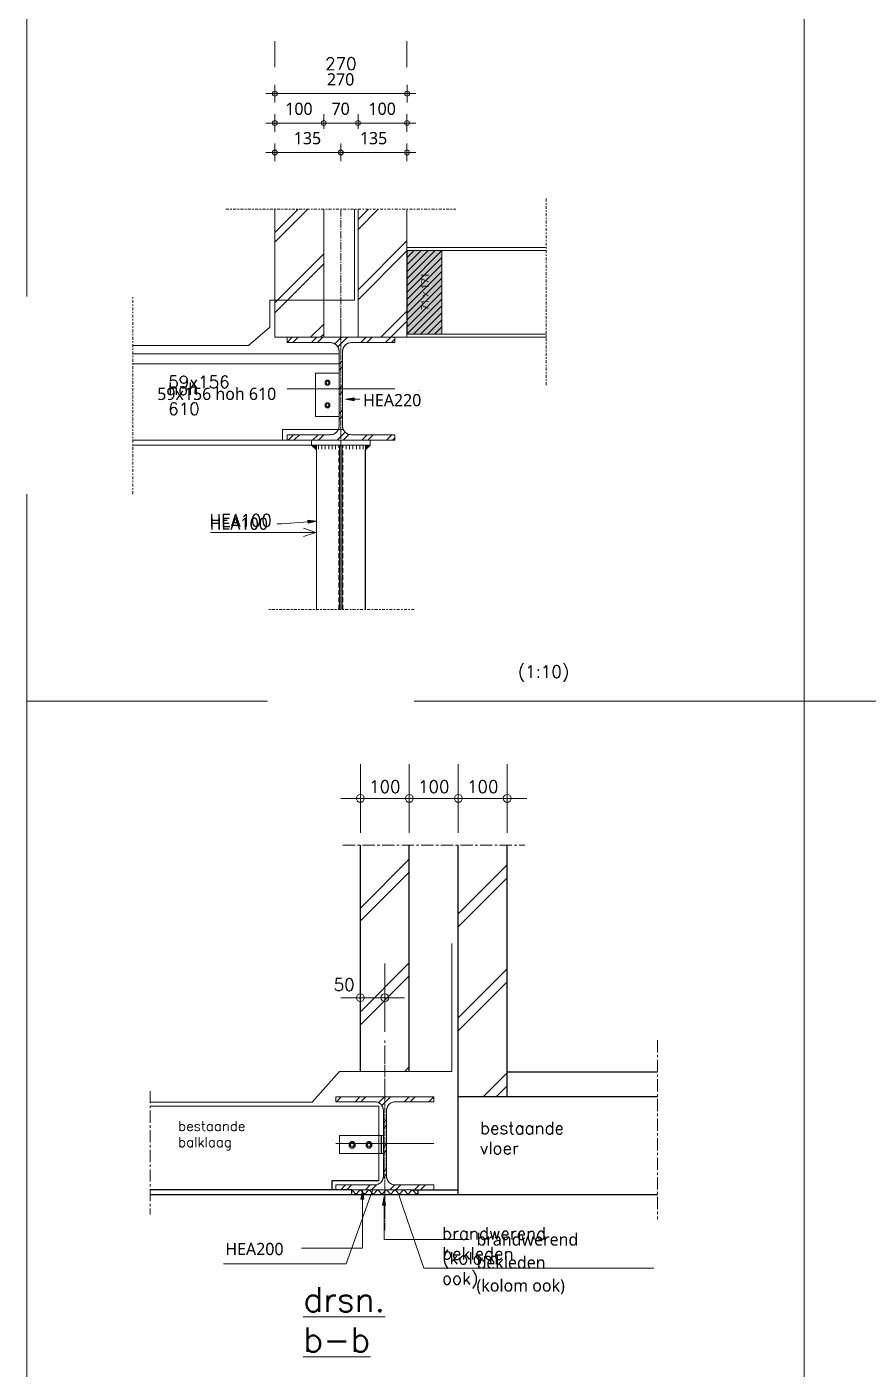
# Model space of a CAD drawing. Header units: millimetres. Extents: x -14163 to 55687, y -143 to 37302.
# Drawn here: x 15366 to 17085, y 28639 to 31379 of the extents above; entities that cross this region are included whole.
import ezdxf

# ---------------------------------------------------------------- set-up
doc = ezdxf.new("R2010")
doc.units = ezdxf.units.MM
for name, pattern in [('IMPORT-CENTER _3_', [1016, 635, -127, 127, -127]), ('IMPORT-CENTER2 _2_', [571.5, 381, -63.5, 63.5, -63.5]), ('IMPORT-DASHED _3_', [381, 254, -127]), ('MV_center', [15, 6, -3, 3, -3]), ('MV_hartlijn_staal', [6.6, 5, -0.8, 0, -0.8])]:
    doc.linetypes.add(name, pattern=pattern)
for name, color, linetype, lineweight in [('A-ANNO-DIMS', 211, 'Continuous', 13), ('A-ANNO-DIMS-10', 211, 'Continuous', 13), ('A-ANNO-NOTE', 131, 'Continuous', 18), ('A-DETL', 90, 'Continuous', 13), ('A-DETL-GENF', 92, 'Continuous', 18), ('A-DETL-IDEN', 3, 'Continuous', 18), ('A-DETL-MEDM', 33, 'Continuous', 18), ('ARCERING', 55, 'Continuous', 13), ('AS', 1, 'IMPORT-CENTER _3_', 13), ('doorbraakdetails_dwg', 8, 'Continuous', 13), ('G-ANNO-TEXT', 231, 'Continuous', 13), ('MAATVOERING', 1, 'Continuous', 13), ('STAAL', 2, 'Continuous', 13)]:
    doc.layers.add(name, color=color, linetype=linetype, lineweight=lineweight)
doc.styles.add('RomanS', font='romans__.ttf', dxfattribs={"height": 635})
doc.styles.add('RomanS_1', font='romans__.ttf', dxfattribs={"height": 1270})
doc.styles.add('RomanS_2', font='romans__.ttf', dxfattribs={"height": 508})
doc.styles.add('Segoe UI', font='segoeui.ttf', dxfattribs={"height": 15})
doc.styles.add('Segoe UI_3', font='segoeui.ttf', dxfattribs={"height": 25})
doc.dimstyles.new('2_5_mm', dxfattribs={"dimscale": 304.8, "dimtxt": 26.184099, "dimasz": 0.032808, "dimexe": 0.059055, "dimexo": 0.0625, "dimgap": 0.029528, "dimtad": 1, "dimdec": 0, "dimzin": 0, "dimdsep": 46, "dimtxsty": 'Segoe UI_3', "dimblk1": 'DOTBLANK', "dimblk2": 'DOTBLANK', "dimsah": 1, "dimcen": 0.09, "dimdle": 0.059055, "dimazin": 0, "dimtfac": 1, "dimtdec": 4, "dimtix": 1, "dimtmove": 0, "dimatfit": 3, "dimfxl": 0.059055, "dimfxlon": 1, "dimtvp": 1, "dimtfill": 1, "dimtolj": 1, "dimtzin": 0, "dimarcsym": 2})
pattern_1 = [(45, (0, 0), (-71.84205, 71.84205), []), (45, (20.32, 0), (-71.84205, 71.84205), [])]

# ---------------------------------------------------------------- blocks, each defined once
blk = doc.blocks.new('doorbraakdetails_dwg_DOT2035-5098676-Details Constructie')
at = {"color": 250, "lineweight": 13}
for p, q in [((0, 17.78), (0, -17.78)), ((-5.08, 0), (10.16, 0))]:
    blk.add_line(p, q, dxfattribs=at)
blk.add_circle((0, 0), 2.03, dxfattribs=at)
blk = doc.blocks.new('doorbraakdetails_dwg_DOT2035-V19-Details Constructie')
at = {"color": 250, "lineweight": 13}
blk.add_line((0, -4.26), (0, -17.78), dxfattribs=at)
blk = doc.blocks.new('doorbraakdetails_dwg_DOT2035-V20-Details Constructie')
at = {"color": 250, "lineweight": 13}
blk.add_line((0, 17.78), (0, 4.26), dxfattribs=at)
blk = doc.blocks.new('doorbraakdetails_dwg_MOERPLAT-5098692-Details Constructie')
at = {"layer": 'STAAL', "flags": 128}
blk.add_lwpolyline([(-60, 25), (-60, -25), (-25, -63), (25, -63), (60, -25), (60, 25), (25, 63), (-25, 63)], close=True, dxfattribs=at)
at = {"layer": 'STAAL'}
blk.add_circle((0, 0), 38.1, dxfattribs=at)
blk = doc.blocks.new('doorbraakdetails_dwg-4168051-Details Constructie')
at = {"layer": 'ARCERING'}
h = blk.add_hatch(dxfattribs=at)
h.set_pattern_fill('FP_54', color=256, style=0, pattern_type=2)
h.set_pattern_definition([(225, (72946, 142165.86), (224.5064, -224.5064), [])])
h.paths.add_polyline_path([(18505, 94917), (18512, 94920), (18510, 94920)])
h.paths.add_polyline_path([(18722, 95190), (18725, 95198), (18724, 95198)])
h.paths.add_polyline_path([(18683, 99398), (18680, 99405), (18680, 99403)])
h.paths.add_polyline_path([(18410, 99615), (18402, 99618), (18402, 99617)])
h = blk.add_hatch(dxfattribs=at)
h.set_pattern_fill('FP_36', color=256, style=0, pattern_type=2)
h.set_pattern_definition([(45, (-274590.1, -287817.9), (-336.7596, 336.7596), [])])
h.paths.add_polyline_path([(20799, 56016), (20806, 56019), (20804, 56019)])
h.paths.add_polyline_path([(21016, 56290), (21019, 56297), (21018, 56297)])
h.paths.add_polyline_path([(20977, 60040), (20974, 60047), (20974, 60045)])
h.paths.add_polyline_path([(20703, 60257), (20696, 60260), (20696, 60259)])
at = {"color": 250, "lineweight": 13}
for p, q in [((20350, 76003), (21874, 76003)), ((22890, 76003), (24414, 76003)), ((25430, 76003), (26954, 76003)), ((19334, 65670), (18826, 65670)), ((21620, 65670), (22128, 65670))]:
    blk.add_line(p, q, dxfattribs=at)
at = {"color": 1, "lineweight": 13}
for p, q in [((35259, 61805), (27462, 61805)), ((35259, 60535), (24922, 60535))]:
    blk.add_line(p, q, dxfattribs=at)
at = {"color": 2, "lineweight": 13}
for p, q in [((18577, 55704), (8938, 55704)), ((19402, 55455), (19402, 55704)), ((22823, 55704), (22823, 55455)), ((23657, 55704), (24922, 55704))]:
    blk.add_line(p, q, dxfattribs=at)
at = {"color": 250, "lineweight": 13, "flags": 128}
for points in [[(18741, 98048), (17519, 98048), (17519, 95798), (18741, 95798)], [(20482, 55704), (20370, 55393), (19101, 51876), (12738, 51876)], [(21832, 55455), (21996, 54974), (23137, 51647), (35063, 51647)]]:
    blk.add_lwpolyline(points, dxfattribs=at)
at = {"color": 2, "lineweight": 13, "flags": 128}
for points in [[(15802, 94579), (15802, 95136), (18700, 95136)], [(18378, 55704), (18378, 56197), (20801, 56197), (20801, 60047), (8938, 60047)]]:
    blk.add_lwpolyline(points, dxfattribs=at)
at = {"color": 250, "lineweight": 13, "flags": 128}
blk.add_lwpolyline([(21112, 65670), (19842, 65670)], close=True, dxfattribs=at)
at = {"color": 1, "lineweight": 13, "flags": 128}
blk.add_lwpolyline([(35259, 55455), (24922, 55455), (8938, 55455)], dxfattribs=at)
at = {"color": 2, "lineweight": 13}
for centre, start, end in [((18284, 99177), 73.34868, 90), ((18284, 99177), 56.59269, 67.98717), ((18284, 99177), 39.61981, 50.38019), ((19376, 99177), 129.61981, 140.38019), ((19376, 99177), 112.01283, 123.40731), ((19376, 99177), 90, 106.65132), ((18284, 99177), 22.01283, 33.40731), ((18284, 99177), 0, 16.65132), ((19376, 99177), 163.34868, 180), ((19376, 99177), 146.59269, 157.98717), ((18284, 95316), 270, 286.65132), ((18284, 95316), 292.01283, 303.40731), ((18284, 95316), 309.61981, 320.38019), ((18284, 95316), 326.59269, 337.98717), ((18284, 95316), 343.34868, 0), ((19376, 95316), 180, 196.65132), ((19376, 95316), 202.01283, 213.40731), ((19376, 95316), 219.61981, 230.38019), ((19376, 95316), 236.59269, 247.98717), ((19376, 95316), 253.34868, 270)]:
    blk.add_arc(centre, 457, start, end, dxfattribs=at)
at = {"layer": 'ARCERING'}
for p, q in [((22269, 103511), (22264, 103516)), ((22269, 102613), (22264, 102618)), ((22269, 101715), (22264, 101720)), ((22269, 100817), (22264, 100822)), ((17668, 94325), (17668, 94114)), ((17846, 94325), (17846, 94114)), ((18023, 94325), (18023, 94114)), ((18201, 94325), (18201, 94114)), ((18379, 94325), (18379, 94114)), ((18557, 94325), (18557, 94114)), ((19103, 94325), (19103, 94114)), ((19281, 94325), (19281, 94114)), ((19459, 94325), (19459, 94114)), ((19636, 94325), (19636, 94114)), ((19814, 94325), (19814, 94114)), ((19992, 94325), (19992, 94114)), ((19842, 70320), (22382, 72860)), ((24922, 70012), (27462, 72552)), ((19842, 69646), (22382, 72186)), ((24922, 69338), (27462, 71878)), ((19842, 64932), (22382, 67472)), ((24922, 64624), (27462, 67164)), ((19842, 64258), (22382, 66798)), ((24922, 63950), (27462, 66490)), ((22141, 61843), (22382, 62084)), ((26221, 60535), (27462, 61776)), ((26896, 60535), (27462, 61102)), ((19646, 55455), (19402, 55699)), ((19587, 55455), (19836, 55704)), ((20095, 55455), (19846, 55704)), ((20036, 55455), (20285, 55704)), ((20544, 55455), (20295, 55704)), ((20485, 55455), (20734, 55704)), ((20993, 55455), (20744, 55704)), ((21442, 55455), (21193, 55704)), ((21383, 55455), (21632, 55704)), ((21891, 55455), (21642, 55704)), ((21832, 55455), (22081, 55704)), ((22340, 55455), (22091, 55704)), ((22281, 55455), (22530, 55704)), ((22789, 55455), (22540, 55704)), ((22730, 55455), (22823, 55548))]:
    blk.add_line(p, q, dxfattribs=at)
at = {"layer": 'ARCERING', "flags": 128}
for points in [[(17941, 101829), (19533, 101829), (19533, 106558)], [(8033, 99491), (14032, 99491), (15146, 100442), (15146, 101829), (15401, 101829)], [(8938, 60255), (17342, 60255), (18761, 61843), (24595, 61843), (24595, 68472)], [(20934, 55455), (21112, 55633), (21183, 55704)]]:
    blk.add_lwpolyline(points, dxfattribs=at)
at = {"layer": 'AS', "linetype": 'IMPORT-CENTER2 _2_'}
for p, q in [((18830, 106558), (18830, 99913)), ((18830, 94579), (18830, 92420)), ((21117, 63197), (21117, 60530)), ((21117, 55704), (21117, 53545))]:
    blk.add_line(p, q, dxfattribs=at)
at = {"layer": 'AS'}
for p, q in [((18830, 99913), (18830, 101402)), ((18830, 85792), (18830, 94579)), ((18830, 93034), (18830, 94579)), ((18940, 73583), (28369, 73583)), ((21112, 60530), (21112, 63478)), ((35259, 63469), (35259, 54187)), ((8938, 60830), (8938, 54435)), ((21112, 54490), (21112, 55704))]:
    blk.add_line(p, q, dxfattribs=at)
at = {"layer": 'MAATVOERING'}
for p, q in [((2540, 102031), (2540, 191690)), ((17532, 89798), (16894, 90009)), ((2540, 81048), (15020, 81048)), ((22640, 81048), (62658, 81048)), ((19842, 61843), (19842, 73583)), ((22382, 61843), (22382, 73583)), ((24922, 55455), (24922, 73583)), ((27462, 60535), (27462, 73583))]:
    blk.add_line(p, q, dxfattribs=at)
at = {"layer": 'MAATVOERING', "flags": 128}
for points in [[(351028, 223774), (351028, 2540), (2540, 2540), (2540, 91785)], [(42868, 2540), (42868, 52588), (42868, 95384), (42868, 127044)], [(16894, 89587), (17532, 89798), (12076, 89798)]]:
    blk.add_lwpolyline(points, dxfattribs=at)
at = {"layer": 'STAAL', "color": 1}
for p, q in [((22269, 104409), (22264, 104409)), ((22269, 104562), (29481, 104562)), ((24072, 104409), (29481, 104409)), ((22264, 100066), (22269, 100066)), ((22269, 99913), (29481, 99913)), ((24072, 100066), (29481, 100066)), ((18741, 99050), (8033, 99050)), ((17306, 94325), (8033, 94325)), ((16036, 94579), (15802, 94579))]:
    blk.add_line(p, q, dxfattribs=at)
at = {"layer": 'STAAL'}
for p, q in [((18728, 98542), (8033, 98542)), ((15802, 94579), (8033, 94579)), ((17306, 94579), (17306, 94325)), ((17560, 94325), (20100, 94325)), ((17560, 85792), (17560, 94077)), ((20100, 85792), (20100, 94077)), ((20354, 94325), (20354, 94579)), ((20926, 58520), (20926, 57593))]:
    blk.add_line(p, q, dxfattribs=at)
at = {"layer": 'STAAL', "linetype": 'IMPORT-DASHED _3_'}
for p, q in [((18728, 85792), (18728, 94325)), ((18932, 85792), (18932, 94325))]:
    blk.add_line(p, q, dxfattribs=at)
at = {"layer": 'STAAL', "flags": 128}
for points in [[(18018, 97604), (18018, 97502), (18086, 97427), (18188, 97427), (18256, 97502), (18256, 97604), (18188, 97679), (18086, 97679)], [(18018, 96435), (18018, 96333), (18086, 96258), (18188, 96258), (18256, 96333), (18256, 96435), (18188, 96510), (18086, 96510)]]:
    blk.add_lwpolyline(points, close=True, dxfattribs=at)
blk.add_lwpolyline([(21033, 58520), (18765, 58520), (18765, 57593), (21033, 57593)], dxfattribs=at)
at = {"layer": 'STAAL'}
for centre in [(18137, 97553), (18137, 96384)]:
    blk.add_circle(centre, 76.2, dxfattribs=at)
for centre, start, end in [((20578, 59819), 73.34868, 90), ((20578, 59819), 56.59269, 67.98717), ((20578, 59819), 39.61981, 50.38019), ((20578, 59819), 22.01283, 33.40731), ((20578, 59819), 0, 16.65132), ((21657, 59819), 163.34868, 180), ((21657, 59819), 146.59269, 157.98717), ((21657, 59819), 129.61981, 140.38019), ((21657, 59819), 112.01283, 123.40731), ((21657, 59819), 90, 106.65132), ((20578, 56415), 343.34868, 0), ((21657, 56415), 180, 196.65132), ((20578, 56415), 270, 286.65132), ((20578, 56415), 292.01283, 303.40731), ((20578, 56415), 309.61981, 320.38019), ((20578, 56415), 326.59269, 337.98717), ((21657, 56415), 202.01283, 213.40731), ((21657, 56415), 219.61981, 230.38019), ((21657, 56415), 236.59269, 247.98717), ((21657, 56415), 253.34868, 270)]:
    blk.add_arc(centre, 457, start, end, dxfattribs=at)
at = {"xscale": 100, "yscale": 100, "zscale": 100, "rotation": 180}
for name, p in [('doorbraakdetails_dwg_DOT2035-V19-Details Constructie', (15401, 113490)), ('doorbraakdetails_dwg_DOT2035-5098676-Details Constructie', (19842, 76003)), ('doorbraakdetails_dwg_DOT2035-5098676-Details Constructie', (22382, 76003)), ('doorbraakdetails_dwg_DOT2035-5098676-Details Constructie', (24922, 76003)), ('doorbraakdetails_dwg_DOT2035-5098676-Details Constructie', (21112, 65670))]:
    blk.add_blockref(name, p, dxfattribs=at)
for name, p, xscale, yscale, zscale in [('doorbraakdetails_dwg_DOT2035-V20-Details Constructie', (22259, 113490), 100, 100, 100), ('doorbraakdetails_dwg_DOT2035-5098676-Details Constructie', (22382, 76003), 100, 100, 100), ('doorbraakdetails_dwg_DOT2035-5098676-Details Constructie', (24922, 76003), 100, 100, 100), ('doorbraakdetails_dwg_DOT2035-5098676-Details Constructie', (27462, 76003), 100, 100, 100), ('doorbraakdetails_dwg_DOT2035-5098676-Details Constructie', (19842, 65670), 100, 100, 100), ('doorbraakdetails_dwg_MOERPLAT-5098692-Details Constructie', (19415, 58041), 2.5, 2.5, 2.5), ('doorbraakdetails_dwg_MOERPLAT-5098692-Details Constructie', (19415, 58041), 2.5, 2.5, 2.5), ('doorbraakdetails_dwg_MOERPLAT-5098692-Details Constructie', (20292, 58041), 2.5, 2.5, 2.5)]:
    blk.add_blockref(name, p, dxfattribs=dict(xscale=xscale, yscale=yscale, zscale=zscale))
at = {"color": 2, "lineweight": 13, "char_height": 635, "attachment_point": 2, "line_spacing_factor": 0.983083, "style": 'RomanS'}
for s, insert, width in [('270', (18830, 114421), 2203.84), ('100', (21112, 76934), 2203.84), ('100', (23652, 76934), 2203.84), ('100', (26192, 76934), 2203.84), ('50', (19003, 66657), 1469.23)]:
    blk.add_mtext(s, dxfattribs=dict(at, insert=insert, width=width))
at = {"layer": 'MAATVOERING', "color": 2, "attachment_point": 1, "line_spacing_factor": 0.983083}
for s, insert, char_height, width, style in [('59x156', (9876, 97916), 635, 4299.42, 'RomanS'), ('hoh\\P610', (9876, 97559), 635, 2203.84, 'RomanS'), ('HEA220', (19920, 97103), 635, 4415.41, 'RomanS'), ('HEA100', (12012, 90740), 635, 4415.41, 'RomanS'), ('(1:10)', (28007, 82895), 635, 3618.94, 'RomanS'), ('bestaande\\Pbalklaag', (10393, 59268), 508, 4740.65, 'RomanS_2'), ('bestaande\\Pvloer', (26046, 59232), 635, 5923.3, 'RomanS'), ('brandwerend\\Pbekleden', (24083, 53770), 635, 7338.4, 'RomanS'), ('HEA200', (12885, 52913), 635, 4415.41, 'RomanS'), ('(kolom\\Pook)', (24083, 52481), 635, 3951.45, 'RomanS')]:
    blk.add_mtext(s, dxfattribs=dict(at, insert=insert, char_height=char_height, width=width, style=style))
at = {"layer": 'MAATVOERING', "color": 6, "insert": (16881, 50653), "char_height": 1270, "width": 5787.34, "attachment_point": 1, "line_spacing_factor": 0.983083, "style": 'RomanS_1'}
blk.add_mtext('\\Ldrsn.\\Pb-b', dxfattribs=at)
blk = doc.blocks.new('28 Staalprofielen- IPE_HEA_HEB 2d - HEA220-V117-Details Constructie')
at = {"layer": 'A-DETL-GENF', "lineweight": 13}
h = blk.add_hatch(dxfattribs=at)
h.set_pattern_fill('FP_216', color=256, style=0, pattern_type=2)
h.set_pattern_definition([(45, (-16007.774, -30640.544), (-25.144717, 25.144717), []), (45, (-16007.774, -30602.444), (-25.144717, 25.144717), [])])
h.paths.add_polyline_path([(-110, -105), (110, -105), (110, -94), (21.5, -94), (16.8, -93.4), (12.5, -91.6), (8.8, -88.7), (5.9, -85), (4.1, -80.7), (3.5, -76), (3.5, 76), (4.1, 80.7), (5.9, 85), (8.8, 88.7), (12.5, 91.6), (16.8, 93.4), (21.5, 94), (110, 94), (110, 105), (-110, 105), (-110, 94), (-21.5, 94), (-16.8, 93.4), (-12.5, 91.6), (-8.8, 88.7), (-5.9, 85), (-4.1, 80.7), (-3.5, 76), (-3.5, -76), (-4.1, -80.7), (-5.9, -85), (-8.8, -88.7), (-12.5, -91.6), (-16.8, -93.4), (-21.5, -94), (-110, -94)])
at = {"layer": 'A-DETL-GENF', "linetype": 'MV_hartlijn_staal', "lineweight": 13}
blk.add_line((0, 110), (0, -105), dxfattribs=at)
at = {"layer": 'A-DETL-GENF'}
for p, q in [((110, 105), (-110, 105)), ((-110, 105), (-110, 94)), ((110, 105), (-110, 105)), ((-110, 105), (-110, 94)), ((-110, 94), (-21.5, 94)), ((-110, 94), (-21.5, 94)), ((21.5, 94), (110, 94)), ((110, 94), (21.5, 94)), ((110, 94), (110, 105)), ((110, 105), (110, 94)), ((-3.5, 76), (-3.5, -76)), ((-3.5, 76), (-3.5, -76)), ((3.5, -76), (3.5, 76)), ((3.5, 76), (3.5, -76)), ((-110, 0), (110, 0)), ((-21.5, -94), (-110, -94)), ((-110, -94), (-110, -105)), ((-110, -105), (-110, -94)), ((-110, -94), (-21.5, -94)), ((-110, -105), (110, -105)), ((110, -105), (-110, -105)), ((110, -94), (21.5, -94)), ((110, -94), (21.5, -94)), ((110, -105), (110, -94)), ((110, -105), (110, -94))]:
    blk.add_line(p, q, dxfattribs=at)
for centre, start, end in [((-21.5, 76), 0, 90), ((-21.5, 76), 360, 90), ((21.5, 76), 90, 180), ((21.5, 76), 90, 180), ((-21.5, -76), 270, 0), ((-21.5, -76), 270, 0), ((21.5, -76), 180, 270), ((21.5, -76), 180, 270)]:
    blk.add_arc(centre, 18, start, end, dxfattribs=at)
blk = doc.blocks.new('00 hout_rechthoekig_sls - Vuren 71x171-V118-Details Constructie')
at = {"layer": 'A-DETL-GENF', "lineweight": 13}
blk.add_hatch(color=256, dxfattribs=at).paths.add_polyline_path([(0, -71), (171, -71), (171, 0), (0, 0)])
at = {"layer": 'A-DETL-MEDM', "lineweight": 13}
h = blk.add_hatch(dxfattribs=at)
h.set_pattern_fill('FP_217', color=256, style=0, pattern_type=2)
h.set_pattern_definition([(315, (-30751.544, 16143.151), (7.0710678, 7.0710678), [])])
h.paths.add_polyline_path([(0, -71), (171, -71), (171, 0), (0, 0)])
at = {"layer": 'A-DETL-MEDM'}
for p, q in [((0, 0), (171, 0)), ((0, -71), (0, 0)), ((171, 0), (171, -71)), ((171, 0), (171, -71)), ((171, 0), (171, -71)), ((171, -71), (0, -71)), ((171, -71), (0, -71))]:
    blk.add_line(p, q, dxfattribs=at)
blk = doc.blocks.new('NLRS_00_DI_maskeer - Type 1-4234634-Details Constructie')
at = {"layer": 'A-DETL-GENF', "linetype": 'MV_center'}
blk.add_line((200, 0), (-100, 0), dxfattribs=at)
blk = doc.blocks.new('NLRS_00_DI_maskeer - Type 1-4235037-Details Constructie')
at = {"layer": 'A-DETL-GENF', "linetype": 'MV_center'}
blk.add_line((283, 0), (-100, 0), dxfattribs=at)
blk = doc.blocks.new('NLRS_00_DI_maskeer - Type 1-4235016-Details Constructie')
at = {"layer": 'A-DETL-GENF', "linetype": 'MV_center'}
blk.add_line((370, 0), (-100, 0), dxfattribs=at)
blk = doc.blocks.new('NLRS_00_DI_maskeer - Type 1-4235038-Details Constructie')
at = {"layer": 'A-DETL-GENF', "linetype": 'MV_center'}
blk.add_line((303.4, 0), (-100, 0), dxfattribs=at)
blk = doc.blocks.new('28 Staalprofielen- IPE_HEA_HEB 2d - HEA200-V127-Details Constructie')
at = {"layer": 'A-DETL-GENF', "lineweight": 13}
h = blk.add_hatch(dxfattribs=at)
h.set_pattern_fill('FP_231', color=256, style=0, pattern_type=2)
h.set_pattern_definition([(45, (-16097.828, -29100.017), (-25.144717, 25.144717), []), (45, (-16097.828, -29061.917), (-25.144717, 25.144717), [])])
h.paths.add_polyline_path([(100, -95), (100, -85), (21.3, -85), (16.6, -84.4), (12.3, -82.6), (8.5, -79.7), (5.7, -76), (3.9, -71.7), (3.3, -67), (3.3, 67), (3.9, 71.7), (5.7, 76), (8.5, 79.7), (12.3, 82.6), (16.6, 84.4), (21.3, 85), (100, 85), (100, 95), (-100, 95), (-100, 85), (-21.2, 85), (-16.6, 84.4), (-12.2, 82.6), (-8.5, 79.7), (-5.7, 76), (-3.9, 71.7), (-3.2, 67), (-3.2, -67), (-3.9, -71.7), (-5.7, -76), (-8.5, -79.7), (-12.2, -82.6), (-16.6, -84.4), (-21.2, -85), (-100, -85), (-100, -95)])
at = {"layer": 'A-DETL-GENF'}
for p, q in [((100, 95), (-100, 95)), ((-100, 95), (-100, 85)), ((100, 95), (-100, 95)), ((-100, 95), (-100, 85)), ((-100, 85), (-21.2, 85)), ((-100, 85), (-21.2, 85)), ((21.3, 85), (100, 85)), ((100, 85), (21.3, 85)), ((100, 85), (100, 95)), ((100, 95), (100, 85)), ((-3.2, 67), (-3.2, -67)), ((-3.2, 67), (-3.2, -67)), ((3.3, -67), (3.3, 67)), ((3.3, 67), (3.3, -67)), ((-100, 0), (100, 0)), ((-21.2, -85), (-100, -85)), ((-100, -85), (-100, -95)), ((-100, -95), (-100, -85)), ((-100, -85), (-21.2, -85)), ((-100, -95), (100, -95)), ((100, -95), (-100, -95)), ((100, -85), (21.3, -85)), ((100, -85), (21.3, -85)), ((100, -95), (100, -85)), ((100, -95), (100, -85))]:
    blk.add_line(p, q, dxfattribs=at)
at = {"layer": 'A-DETL-GENF', "linetype": 'MV_hartlijn_staal', "lineweight": 13}
blk.add_line((0, 100), (0, -95), dxfattribs=at)
at = {"layer": 'A-DETL-GENF'}
for centre, start, end in [((-21.2, 67), 0, 90), ((-21.2, 67), 360, 90), ((21.3, 67), 90, 180), ((21.3, 67), 90, 180), ((-21.2, -67), 270, 0), ((-21.2, -67), 270, 0), ((21.3, -67), 180, 270), ((21.3, -67), 180, 270)]:
    blk.add_arc(centre, 18, start, end, dxfattribs=at)
blk = doc.blocks.new('DIMBLOCK251-Details Constructie')
at = {"layer": 'A-ANNO-DIMS-10'}
for p, q in [((15854.8, 31242.8), (16161.2, 31242.8)), ((15872.8, 31242.8), (15872.8, 31260.8)), ((15872.8, 31242.8), (15872.8, 31224.8)), ((16143.2, 31242.8), (16143.2, 31260.8)), ((16143.2, 31242.8), (16143.2, 31224.8))]:
    blk.add_line(p, q, dxfattribs=at)
for centre in [(15872.8, 31242.8), (16143.2, 31242.8)]:
    blk.add_circle(centre, 5, dxfattribs=at)
at = {"layer": 'A-ANNO-DIMS-10', "color": 0, "insert": (15979.4, 31284.4), "char_height": 25, "width": 68.555, "attachment_point": 1, "line_spacing_factor": 1.142579, "style": 'Segoe UI_3', "bg_fill": 3, "box_fill_scale": 1.25, "bg_fill_color": 9, "bg_fill_true_color": 13158600, "bg_fill_transparency": 0}
blk.add_mtext('270', dxfattribs=at)
blk = doc.blocks.new('_DotBlank')
at = {"color": 0, "linetype": 'ByBlock', "lineweight": -2}
blk.add_line((-0.5, 0), (-1, 0), dxfattribs=at)
blk.add_circle((0, 0), 0.5, dxfattribs=at)
blk = doc.blocks.new('DIMBLOCK252-Details Constructie')
at = {"layer": 'A-ANNO-DIMS-10'}
for p, q in [((15854.8, 31182.8), (15972.8, 31182.8)), ((15872.8, 31182.8), (15872.8, 31200.8)), ((15872.8, 31182.8), (15872.8, 31164.8)), ((15972.8, 31182.8), (15972.8, 31200.8)), ((15972.8, 31182.8), (15972.8, 31164.8))]:
    blk.add_line(p, q, dxfattribs=at)
for centre in [(15872.8, 31182.8), (15972.8, 31182.8)]:
    blk.add_circle(centre, 5, dxfattribs=at)
at = {"layer": 'A-ANNO-DIMS-10', "color": 0, "insert": (15894.2, 31224.4), "char_height": 25, "width": 68.555, "attachment_point": 1, "line_spacing_factor": 1.142579, "style": 'Segoe UI_3', "bg_fill": 3, "box_fill_scale": 1.25, "bg_fill_color": 9, "bg_fill_true_color": 13158600, "bg_fill_transparency": 0}
blk.add_mtext('100', dxfattribs=at)
blk = doc.blocks.new('DIMBLOCK253-Details Constructie')
at = {"layer": 'A-ANNO-DIMS-10'}
for p, q in [((15972.8, 31182.8), (15972.8, 31200.8)), ((15972.8, 31182.8), (16042.8, 31182.8)), ((15972.8, 31182.8), (15972.8, 31164.8)), ((16042.8, 31182.8), (16042.8, 31200.8)), ((16042.8, 31182.8), (16042.8, 31164.8))]:
    blk.add_line(p, q, dxfattribs=at)
for centre in [(15972.8, 31182.8), (16042.8, 31182.8)]:
    blk.add_circle(centre, 5, dxfattribs=at)
at = {"layer": 'A-ANNO-DIMS-10', "color": 0, "insert": (15988.7, 31224.4), "char_height": 25, "width": 45.703, "attachment_point": 1, "line_spacing_factor": 1.142579, "style": 'Segoe UI_3', "bg_fill": 3, "box_fill_scale": 1.25, "bg_fill_color": 9, "bg_fill_true_color": 13158600, "bg_fill_transparency": 0}
blk.add_mtext('70', dxfattribs=at)
blk = doc.blocks.new('DIMBLOCK254-Details Constructie')
at = {"layer": 'A-ANNO-DIMS-10'}
for p, q in [((16042.8, 31182.8), (16042.8, 31200.8)), ((16042.8, 31182.8), (16160.8, 31182.8)), ((16042.8, 31182.8), (16042.8, 31164.8)), ((16142.8, 31182.8), (16142.8, 31200.8)), ((16142.8, 31182.8), (16142.8, 31164.8))]:
    blk.add_line(p, q, dxfattribs=at)
for centre in [(16042.8, 31182.8), (16142.8, 31182.8)]:
    blk.add_circle(centre, 5, dxfattribs=at)
at = {"layer": 'A-ANNO-DIMS-10', "color": 0, "insert": (16064.2, 31224.4), "char_height": 25, "width": 68.555, "attachment_point": 1, "line_spacing_factor": 1.142579, "style": 'Segoe UI_3', "bg_fill": 3, "box_fill_scale": 1.25, "bg_fill_color": 9, "bg_fill_true_color": 13158600, "bg_fill_transparency": 0}
blk.add_mtext('100', dxfattribs=at)
blk = doc.blocks.new('DIMBLOCK255-Details Constructie')
at = {"layer": 'A-ANNO-DIMS-10'}
for p, q in [((15872.8, 31122.8), (15872.8, 31140.8)), ((16007.8, 31122.8), (16007.8, 31140.8)), ((15854.8, 31122.8), (16007.8, 31122.8)), ((15872.8, 31122.8), (15872.8, 31104.8)), ((16007.8, 31122.8), (16007.8, 31104.8))]:
    blk.add_line(p, q, dxfattribs=at)
for centre in [(15872.8, 31122.8), (16007.8, 31122.8)]:
    blk.add_circle(centre, 5, dxfattribs=at)
at = {"layer": 'A-ANNO-DIMS-10', "color": 0, "insert": (15911.7, 31164.4), "char_height": 25, "width": 68.555, "attachment_point": 1, "line_spacing_factor": 1.142579, "style": 'Segoe UI_3', "bg_fill": 3, "box_fill_scale": 1.25, "bg_fill_color": 9, "bg_fill_true_color": 13158600, "bg_fill_transparency": 0}
blk.add_mtext('135', dxfattribs=at)
blk = doc.blocks.new('DIMBLOCK256-Details Constructie')
at = {"layer": 'A-ANNO-DIMS-10'}
for p, q in [((16007.8, 31122.8), (16007.8, 31140.8)), ((16142.8, 31122.8), (16142.8, 31140.8)), ((16007.8, 31122.8), (16160.8, 31122.8)), ((16007.8, 31122.8), (16007.8, 31104.8)), ((16142.8, 31122.8), (16142.8, 31104.8))]:
    blk.add_line(p, q, dxfattribs=at)
for centre in [(16007.8, 31122.8), (16142.8, 31122.8)]:
    blk.add_circle(centre, 5, dxfattribs=at)
at = {"layer": 'A-ANNO-DIMS-10', "color": 0, "insert": (16046.7, 31164.4), "char_height": 25, "width": 68.555, "attachment_point": 1, "line_spacing_factor": 1.142579, "style": 'Segoe UI_3', "bg_fill": 3, "box_fill_scale": 1.25, "bg_fill_color": 9, "bg_fill_true_color": 13158600, "bg_fill_transparency": 0}
blk.add_mtext('135', dxfattribs=at)

msp = doc.modelspace()

# ---------------------------------------------------------------- hatches: boundary and pattern name
at = {"layer": 'A-DETL-GENF', "lineweight": 13}
h = msp.add_hatch(dxfattribs=at)
h.set_pattern_fill('FP_115', color=254, style=0, pattern_type=2)
h.set_pattern_definition(pattern_1)
h.paths.add_polyline_path([(15897.8, 30745.5), (15972.8, 30745.5), (15972.8, 31007.1), (15872.8, 31007.1), (15872.8, 30745.5)])
h = msp.add_hatch(dxfattribs=at)
h.set_pattern_fill('FP_115', color=254, style=0, pattern_type=2)
h.set_pattern_definition(pattern_1)
h.paths.add_polyline_path([(16142.8, 30745.5), (16142.8, 31007.1), (16042.8, 31007.1), (16042.8, 30745.5), (16117.8, 30745.5)])
at = {"layer": 'A-DETL-GENF'}
for points in [[(15957.8, 30515.8), (15957.8, 30525.5), (15947.8, 30525.5)], [(16057.8, 30515.8), (16067.8, 30525.5), (16057.8, 30525.5)]]:
    msp.add_hatch(color=7, dxfattribs=at).paths.add_polyline_path(points)
at = {"layer": 'A-DETL-IDEN'}
for points in [[(16017, 30618.8), (16035, 30615.6), (16035, 30621.9)], [(16051.8, 29003.7), (16048.6, 28985.7), (16054.9, 28985.7)]]:
    msp.add_hatch(color=256, dxfattribs=at).paths.add_polyline_path(points)
at = {"layer": 'G-ANNO-TEXT'}
for points in [[(15958.4, 30370.2), (15940.2, 30372), (15940.7, 30365.7)], [(16096, 28991.8), (16092.9, 28973.8), (16099.2, 28973.8)]]:
    msp.add_hatch(color=7, dxfattribs=at).paths.add_polyline_path(points)

# ---------------------------------------------------------------- linework, layer by layer
at = {"layer": 'A-DETL', "lineweight": 18}
for p, q in [((15872.8, 31007.1), (15872.8, 30745.5)), ((15972.8, 30745.5), (15972.8, 31007.1)), ((16035.5, 30821), (16035.5, 31007.1)), ((16042.8, 30745.5), (16042.8, 31007.1)), ((16142.8, 30745.5), (16142.8, 31007.1)), ((16143.2, 30928.5), (16427.1, 30928.5)), ((16143.2, 30922.5), (16427.1, 30922.5)), ((16214.2, 30751.5), (16214.2, 30922.5)), ((15862.7, 30766.3), (15862.7, 30821)), ((15862.7, 30821), (16035.5, 30821)), ((15818.9, 30728.9), (15862.7, 30766.3)), ((15872.8, 30745.5), (16142.8, 30745.5)), ((16143.2, 30751.5), (16427.1, 30751.5)), ((16143.2, 30745.5), (16427.1, 30745.5)), ((15582.7, 30728.9), (15818.9, 30728.9)), ((16004.3, 30711.5), (15582.7, 30711.5)), ((16003.8, 30691.5), (15582.7, 30691.5)), ((16004.4, 30672.1), (15956.2, 30672.1)), ((15956.2, 30672.1), (15956.2, 30583.5)), ((15978.5, 30657.6), (15975.8, 30654.6)), ((15975.8, 30654.6), (15975.8, 30650.6)), ((15975.8, 30650.6), (15978.5, 30647.7)), ((15982.5, 30657.6), (15978.5, 30657.6)), ((15978.5, 30647.7), (15982.5, 30647.7)), ((15985.2, 30654.6), (15982.5, 30657.6)), ((15982.5, 30647.7), (15985.2, 30650.6)), ((15985.2, 30650.6), (15985.2, 30654.6)), ((15978.5, 30611.5), (15975.8, 30608.6)), ((15975.8, 30608.6), (15975.8, 30604.6)), ((15982.5, 30611.5), (15978.5, 30611.5)), ((15985.2, 30608.6), (15982.5, 30611.5)), ((15985.2, 30604.6), (15985.2, 30608.6)), ((15956.2, 30583.5), (16004.4, 30583.5)), ((15975.8, 30604.6), (15978.5, 30601.6)), ((15978.5, 30601.6), (15982.5, 30601.6)), ((15982.5, 30601.6), (15985.2, 30604.6)), ((15888.5, 30557.4), (16012.7, 30557.4)), ((15888.5, 30535.5), (15888.5, 30557.4)), ((15888.5, 30535.5), (15582.7, 30535.5)), ((15947.8, 30525.5), (15582.7, 30525.5)), ((15897.8, 30535.5), (15888.5, 30535.5)), ((15947.8, 30535.5), (15947.8, 30525.5)), ((15947.8, 30525.5), (15957.8, 30515.8)), ((15947.8, 30525.5), (16067.8, 30525.5)), ((15957.8, 30525.5), (15957.8, 30189.6)), ((16005.3, 30525.5), (16005.3, 30189.6)), ((16010.3, 30525.5), (16010.3, 30189.6)), ((16057.8, 30525.5), (16057.8, 30189.6)), ((16067.8, 30525.5), (16057.8, 30515.8)), ((16067.8, 30525.5), (16067.8, 30535.5)), ((15618.3, 29184.2), (15949.2, 29184.2)), ((16085.4, 29176), (15618.3, 29176)), ((16085.4, 29024.4), (16085.4, 29176)), ((16094.5, 29115.9), (16005.2, 29115.9)), ((16005.2, 29115.9), (16005.2, 29079.4)), ((16005.2, 29079.4), (16094.5, 29079.4))]:
    msp.add_line(p, q, dxfattribs=at)
at = {"layer": 'A-DETL', "linetype": 'MV_hartlijn_staal'}
msp.add_line((16007.8, 30525.5), (16007.8, 30189.6), dxfattribs=at)
at = {"layer": 'A-DETL', "lineweight": 25}
for p, q in [((16047.6, 29246.7), (16047.6, 29708.9)), ((16147.6, 29246.7), (16147.6, 29708.9)), ((16247.6, 28995.2), (16247.6, 29708.9)), ((16347.6, 29195.2), (16347.6, 29708.9)), ((16654.6, 29245.2), (16347.6, 29245.2)), ((16654.6, 29195.2), (16247.6, 29195.2)), ((16028.3, 29103.2), (16024.9, 29099.5)), ((16033.3, 29103.2), (16028.3, 29103.2)), ((16036.7, 29099.5), (16033.3, 29103.2)), ((16062.8, 29103.2), (16059.4, 29099.5)), ((16067.8, 29103.2), (16062.8, 29103.2)), ((16071.2, 29099.5), (16067.8, 29103.2)), ((16090.3, 29115.9), (16090.3, 29079.4)), ((16024.9, 29099.5), (16024.9, 29094.5)), ((16024.9, 29094.5), (16028.3, 29090.9)), ((16028.3, 29090.9), (16033.3, 29090.9)), ((16033.3, 29090.9), (16036.7, 29094.5)), ((16036.7, 29094.5), (16036.7, 29099.5)), ((16059.4, 29099.5), (16059.4, 29094.5)), ((16059.4, 29094.5), (16062.8, 29090.9)), ((16062.8, 29090.9), (16067.8, 29090.9)), ((16067.8, 29090.9), (16071.2, 29094.5)), ((16071.2, 29094.5), (16071.2, 29099.5)), ((15990, 29024.4), (16085.4, 29024.4)), ((15990, 29005), (15990, 29024.4)), ((16030.3, 29005), (15618.3, 29005)), ((16247.6, 28995.2), (15618.3, 28995.2)), ((16030.3, 28995.2), (16030.3, 29005)), ((16157.6, 29005), (16247.6, 29005)), ((16165, 29005), (16165, 28995.2)), ((16654.6, 28995.2), (16247.6, 28995.2))]:
    msp.add_line(p, q, dxfattribs=at)
at = {"layer": 'A-DETL', "lineweight": 18}
for centre in [(15980.5, 30652.6), (15980.5, 30606.6)]:
    msp.add_circle(centre, 3, dxfattribs=at)
at = {"layer": 'A-DETL', "lineweight": 25}
for centre in [(16030.8, 29097), (16065.3, 29097)]:
    msp.add_circle(centre, 3.75, dxfattribs=at)
at = {"layer": 'A-DETL-IDEN'}
for p, q in [((16035, 30621.9), (16017, 30618.8)), ((16017, 30618.8), (16035, 30615.6)), ((16017, 30618.8), (16052.2, 30618.8)), ((16035, 30615.6), (16035, 30621.9)), ((16051.8, 29003.7), (16048.6, 28985.7)), ((16054.9, 28985.7), (16051.8, 29003.7)), ((16051.8, 29003.7), (16051.8, 28886)), ((16048.6, 28985.7), (16054.9, 28985.7)), ((16051.8, 28886), (15895.5, 28886))]:
    msp.add_line(p, q, dxfattribs=at)
at = {"layer": 'G-ANNO-TEXT', "color": 250}
for p, q in [((15887.4, 30364.9), (15877.8, 30364.9)), ((15958.4, 30370.2), (15887.4, 30364.9)), ((15958.4, 30370.2), (15940.2, 30372)), ((15940.2, 30372), (15940.7, 30365.7)), ((15940.7, 30365.7), (15958.4, 30370.2)), ((16096, 28991.8), (16092.9, 28973.8)), ((16099.2, 28973.8), (16096, 28991.8)), ((16096, 28991.8), (16096, 28903.7)), ((16092.9, 28973.8), (16099.2, 28973.8)), ((16096, 28903.7), (16269.8, 28903.7))]:
    msp.add_line(p, q, dxfattribs=at)

# ---------------------------------------------------------------- block references
at = {"layer": 'A-DETL-GENF', "linetype": 'MV_center'}
for name, p, rotation in [('NLRS_00_DI_maskeer - Type 1-4235037-Details Constructie', (16427.1, 30745.5), 90), ('NLRS_00_DI_maskeer - Type 1-4235016-Details Constructie', (16142.8, 31007.1), 180), ('NLRS_00_DI_maskeer - Type 1-4235038-Details Constructie', (15582.7, 30728.9), 270)]:
    msp.add_blockref(name, p, dxfattribs=dict(at, rotation=rotation))
at = {"layer": 'A-DETL-GENF'}
for name, p in [('28 Staalprofielen- IPE_HEA_HEB 2d - HEA220-V117-Details Constructie', (16007.8, 30640.5)), ('28 Staalprofielen- IPE_HEA_HEB 2d - HEA200-V127-Details Constructie', (16097.8, 29100))]:
    msp.add_blockref(name, p, dxfattribs=at)
at = {"layer": 'A-DETL-GENF', "linetype": 'MV_center'}
msp.add_blockref('NLRS_00_DI_maskeer - Type 1-4234634-Details Constructie', (15957.8, 30189.6), dxfattribs=at)
at = {"layer": 'A-DETL-MEDM', "lineweight": 13, "rotation": 90}
msp.add_blockref('00 hout_rechthoekig_sls - Vuren 71x171-V118-Details Constructie', (16143.2, 30751.5), dxfattribs=at)
at = {"layer": 'doorbraakdetails_dwg', "color": 2, "xscale": 0.039370078740157, "yscale": 0.039370078740157, "zscale": 0.039370078740157}
msp.add_blockref('doorbraakdetails_dwg-4168051-Details Constructie', (15266.4, 26811.9), dxfattribs=at)

# ---------------------------------------------------------------- texts
at = {"layer": 'A-ANNO-NOTE', "lineweight": 13, "insert": (16171.8, 30800.9), "char_height": 15, "width": 94.599, "attachment_point": 1, "rotation": 90, "style": 'Segoe UI'}
msp.add_mtext('71 x 171', dxfattribs=at)
at = {"layer": 'G-ANNO-TEXT', "color": 7, "char_height": 25, "attachment_point": 1, "style": 'Segoe UI_3'}
for s, insert, width in [('59x156 hoh 610', (15632.7, 30642.4), 302.236), ('HEA100', (15739.8, 30377.4), 149.114), ('brandwerend ', (16284.8, 28916.2), 260.548), ('bekleden', (16284.8, 28869.2), 172.363), ('(kolom ook)', (16284.8, 28822.3), 226.076)]:
    msp.add_mtext(s, dxfattribs=dict(at, insert=insert, width=width))

# ---------------------------------------------------------------- next in the draw order: texts
at = {"layer": 'A-DETL-IDEN', "lineweight": 13, "char_height": 25, "width": 149.114, "attachment_point": 1, "style": 'Segoe UI_3', "bg_fill": 3, "box_fill_scale": 1.25, "bg_fill_color": 9, "bg_fill_true_color": 13158600, "bg_fill_transparency": 0}
for s, insert in [('HEA220', (16053.2, 30629.6)), ('HEA200', (15771.8, 28896.8))]:
    msp.add_mtext(s, dxfattribs=dict(at, insert=insert))

# ---------------------------------------------------------------- next in the draw order: dimensions: what is measured, and where the dimension line sits
at = {"layer": 'A-ANNO-DIMS'}
dim = msp.add_linear_dim(base=(16143.2, 31242.8), p1=(15872.8, 31224.8), p2=(16143.2, 31224.8), dimstyle='2_5_mm', override={"dimpost": '<>', "dimfxl": 270.377279}, dxfattribs=at)
dim.commit()
dim.dimension.update_dxf_attribs({"geometry": 'DIMBLOCK251-Details Constructie', "text_midpoint": (16008, 31264.7)})

# ---------------------------------------------------------------- next in the draw order: dimensions: what is measured, and where the dimension line sits
dim = msp.add_linear_dim(base=(15972.8, 31182.8), p1=(15872.8, 31164.8), p2=(15972.8, 31164.8), dimstyle='2_5_mm', override={"dimpost": '<>', "dimfxl": 100}, dxfattribs=at)
dim.commit()
dim.dimension.update_dxf_attribs({"geometry": 'DIMBLOCK252-Details Constructie', "text_midpoint": (15922.8, 31204.8)})

# ---------------------------------------------------------------- next in the draw order: dimensions: what is measured, and where the dimension line sits
dim = msp.add_linear_dim(base=(16042.8, 31182.8), p1=(15972.8, 31164.8), p2=(16042.8, 31164.8), dimstyle='2_5_mm', override={"dimpost": '<>', "dimfxl": 70}, dxfattribs=at)
dim.commit()
dim.dimension.update_dxf_attribs({"geometry": 'DIMBLOCK253-Details Constructie', "text_midpoint": (16007.8, 31204.7)})

# ---------------------------------------------------------------- next in the draw order: dimensions: what is measured, and where the dimension line sits
for base, p1, p2, override, picture, middle in [((16142.8, 31182.8), (16042.8, 31164.8), (16142.8, 31164.8), {"dimpost": '<>', "dimfxl": 100}, 'DIMBLOCK254-Details Constructie', (16092.8, 31204.8)), ((16007.8, 31122.8), (15872.8, 31104.8), (16007.8, 31104.8), {"dimpost": '<>', "dimfxl": 135}, 'DIMBLOCK255-Details Constructie', (15940.3, 31144.8))]:
    dim = msp.add_linear_dim(base=base, p1=p1, p2=p2, dimstyle='2_5_mm', override=override, dxfattribs=at)
    dim.commit()
    dim.dimension.update_dxf_attribs({"geometry": picture, "text_midpoint": middle})

# ---------------------------------------------------------------- next in the draw order: dimensions: what is measured, and where the dimension line sits
dim = msp.add_linear_dim(base=(16142.8, 31122.8), p1=(16007.8, 31104.8), p2=(16142.8, 31104.8), dimstyle='2_5_mm', override={"dimpost": '<>', "dimfxl": 135}, dxfattribs=at)
dim.commit()
dim.dimension.update_dxf_attribs({"geometry": 'DIMBLOCK256-Details Constructie', "text_midpoint": (16075.3, 31144.8)})

doc.saveas('drawing.dxf')
